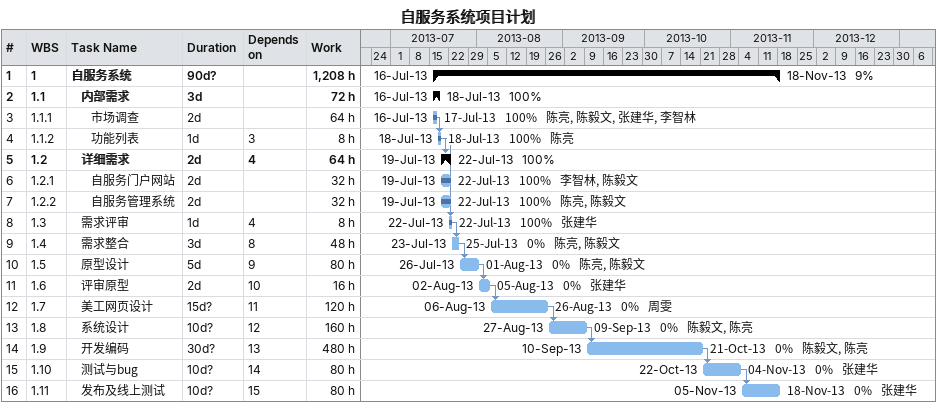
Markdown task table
自服务系统项目计划

| ID | WBS | Task | Duration | Start | Finish | Predecessors | Resources | % complete | Work (h) |
|---|---|---|---|---|---|---|---|---|---|
| 1 | 1 | **自服务系统** | 90d? | 2013-07-16 | 2013-11-18 |  |  | 9 | 1208 |
| 2 | 1.1 | **内部需求** | 3d | 2013-07-16 | 2013-07-18 |  |  | 100 | 72 |
| 3 | 1.1.1 | 市场调查 | 2d | 2013-07-16 | 2013-07-17 |  | 陈亮, 陈毅文, 张建华, 李智林 | 100 | 64 |
| 4 | 1.1.2 | 功能列表 | 1d | 2013-07-18 | 2013-07-18 | 3 | 陈亮 | 100 | 8 |
| 5 | 1.2 | **详细需求** | 2d | 2013-07-19 | 2013-07-22 | 4 |  | 100 | 64 |
| 6 | 1.2.1 | 自服务门户网站 | 2d | 2013-07-19 | 2013-07-22 |  | 李智林, 陈毅文 | 100 | 32 |
| 7 | 1.2.2 | 自服务管理系统 | 2d | 2013-07-19 | 2013-07-22 |  | 陈亮, 陈毅文 | 100 | 32 |
| 8 | 1.3 | 需求评审 | 1d | 2013-07-22 | 2013-07-22 | 4 | 张建华 | 100 | 8 |
| 9 | 1.4 | 需求整合 | 3d | 2013-07-23 | 2013-07-25 | 8 | 陈亮, 陈毅文 | 0 | 48 |
| 10 | 1.5 | 原型设计 | 5d | 2013-07-26 | 2013-08-01 | 9 | 陈亮, 陈毅文 | 0 | 80 |
| 11 | 1.6 | 评审原型 | 2d | 2013-08-02 | 2013-08-05 | 10 | 张建华 | 0 | 16 |
| 12 | 1.7 | 美工网页设计 | 15d? | 2013-08-06 | 2013-08-26 | 11 | 周雯 | 0 | 120 |
| 13 | 1.8 | 系统设计 | 10d? | 2013-08-27 | 2013-09-09 | 12 | 陈毅文, 陈亮 | 0 | 160 |
| 14 | 1.9 | 开发编码 | 30d? | 2013-09-10 | 2013-10-21 | 13 | 陈毅文, 陈亮 | 0 | 480 |
| 15 | 1.10 | 测试与bug | 10d? | 2013-10-22 | 2013-11-04 | 14 | 张建华 | 0 | 80 |
| 16 | 1.11 | 发布及线上测试 | 10d? | 2013-11-05 | 2013-11-18 | 15 | 张建华 | 0 | 80 |
